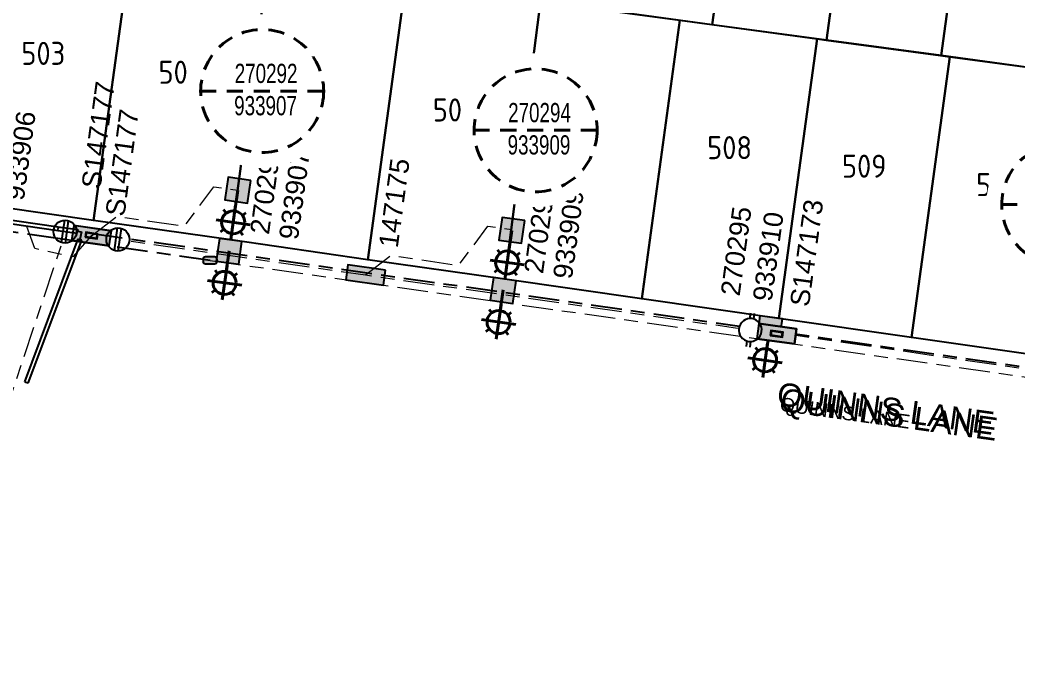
# Model space of a CAD drawing. Header units: metres. Extents: x 281839 to 283900, y 6133059 to 6135046.
# Drawn here: x 281914.6 to 282044.3, y 6134310.1 to 6134394 of the extents above; entities that cross this region are included whole.
import ezdxf
from ezdxf.enums import TextEntityAlignment as Align

# ---------------------------------------------------------------- set-up
doc = ezdxf.new("R2010")
doc.units = ezdxf.units.M
doc.linetypes.add('Cable Exist UG', pattern=[8.2, 4, -1.2, 1.8, -1.2])
doc.linetypes.add('Dash', pattern=[5, 3, -2])
for name, color, linetype in [('_User Stage 5 Columns', 255, 'Continuous'), ('_User Stage 5 HV', 255, 'Continuous'), ('_User Stage 5 Lanterns', 255, 'Continuous'), ('_User Stage 5 LV', 255, 'Continuous'), ('_User Stage 5 Pillars', 7, 'Continuous'), ('_User Stage 5 Site Plan', 255, 'Continuous'), ('_User Stage 5 Trench', 255, 'Continuous'), ('_User Stage 7 Site Plan', 7, 'Continuous'), ('Duct_SP_EXT', 7, 'Continuous'), ('Mains_HV_MOD', 3, 'Continuous'), ('Notes', 7, 'Continuous'), ('Notes_LV_MISC', 7, 'Continuous'), ('Notes_SP_MISC', 7, 'Continuous'), ('Panels_LV_SL_NEW', 2, 'Continuous'), ('Trench_SP_EXT', 7, 'Continuous')]:
    doc.layers.add(name, color=color, linetype=linetype)
doc.layers.add('Cadastre Roads_SP_EXT', color=9, linetype='Continuous', lineweight=5)
doc.styles.add('COLUMN_LABEL', font='arial.ttf')
doc.styles.add('iecARIAL', font='arial.ttf', dxfattribs={"height": 2})
doc.styles.add('LotNum', font='isocp.shx', dxfattribs={"height": 1.8})
doc.styles.add('POLE_LABEL', font='arial.ttf')
doc.styles.get("Standard").update_dxf_attribs({"font": 'arial.ttf'})
doc.linetypes.add('Cable New UG', pattern='A,7,-0.25,["x",Standard,S=2,R=0,X=0.2,Y=-0.8],-2.1', length=9.35)

# ---------------------------------------------------------------- blocks, each defined once
blk = doc.blocks.new('*U127')
blk.add_hatch(color=256).paths.add_polyline_path([(-2.475, 3), (-2.475, 1.02), (2.475, 1.02), (2.475, 3)])
blk.add_lwpolyline([(-2.475, 1.02), (2.475, 1.02), (2.475, 3), (-2.475, 3)], close=True)
at = {"style": 'iecARIAL', "flags": 8}
blk.add_attdef('ASSET_NUM', (1.5, 3.5), '', height=2.5, dxfattribs=at)
for tag, p, flags in [('OWNED_BY', (0, -0.2), 9), ('STATE', (0, -0.4), 9), ('SUPPORT_TYPE', (0, -0.6), 9), ('USAGE', (0, -0.8), 9), ('LEGEND', (0, -1), 9), ('LOCATION', (0, -1.2), 9), ('NOTES', (0, -1.4), 9), ('STREETNAME', (0, -1.8), 9), ('SUBURB', (0, -2), 1), ('PARENT', (0, -1.6), 9)]:
    blk.add_attdef(tag, p, '', height=0.2, dxfattribs=dict(flags=flags))
blk = doc.blocks.new('COLUMN_EXT')
blk.add_hatch(color=256).paths.add_polyline_path([(-1.49, 1.48), (-1.49, -1.49), (1.48, -1.49), (1.48, 1.48)])
blk.add_lwpolyline([(-1.49, -1.49), (1.48, -1.49), (1.48, 1.48), (-1.49, 1.48)], close=True)
for tag, height, style, flags, p in [('ASSET_NUM', 2.5, 'COLUMN_LABEL', 8, (2, 2)), ('STRUCTURE_PLANT_NUMBER', 0.2, 'POLE_LABEL', 9, (1.81, 0.03)), ('STREET_CODE', 0.2, 'COLUMN_LABEL', 9, (1.81, -0.2))]:
    blk.add_attdef(tag, text='', height=height, dxfattribs=dict(style=style, flags=flags)).set_placement(p, align=Align.MIDDLE_LEFT)
at = {"flags": 9}
for tag, p in [('COLUMN_TYPE', (1.81, -0.4)), ('OWNED_BY', (1.81, -0.6)), ('STATE', (1.81, -0.8)), ('USAGE', (1.81, -1)), ('LEGEND', (1.81, -1.2)), ('LOCATION', (1.81, -1.4)), ('STREETNAME', (1.81, -1.6)), ('SUBURB', (1.81, -1.8)), ('NOTES', (1.81, -2))]:
    blk.add_attdef(tag, text='', height=0.2, dxfattribs=at).set_placement(p, align=Align.MIDDLE_LEFT)
at = {"flags": 1}
blk.add_attdef('Z', (1.81, -2.35), '', height=0.2, dxfattribs=at)
blk = doc.blocks.new('SL_LANTERN_EXT')
at = {"lineweight": 40}
for p, q in [((-1.46, 5.68), (-1.06, 5.28)), ((0, 1.97), (0, 6.47)), ((1.46, 5.68), (1.06, 5.28)), ((-2.25, 4.22), (2.25, 4.22)), ((-1.46, 2.76), (-1.06, 3.16)), ((0, 0), (0, 2.72)), ((1.46, 2.76), (1.06, 3.16))]:
    blk.add_line(p, q, dxfattribs=at)
blk.add_circle((0, 4.22), 1.5, dxfattribs=at)
at = {"style": 'iecARIAL', "flags": 8}
blk.add_attdef('ASSET_NUM', (1.5, 1.5), '', height=2.5, dxfattribs=at)
for tag, p, height, flags in [('CONSTRUCTED_VOLTAGE', (0.98, -0.65), 0.2, 9), ('CONTROL_TYPE', (0.98, -0.85), 0.2, 9), ('LANTERN_PURPOSE', (0.98, -1.05), 0.2, 9), ('LANTERN_TYPE', (0.98, -1.25), 0.2, 9), ('NO_PHASES', (0.98, -1.45), 0.2, 9), ('LNUMBER', (2.18, -3.25), 2.5, 8), ('OPERATING_VOLTAGE', (0.98, -1.65), 0.2, 9), ('ORIENTATION', (0.98, -1.85), 0.2, 9), ('OWNED_BY', (0.98, -2.05), 0.2, 9), ('STATE', (0.98, -2.25), 0.2, 9), ('USAGE', (0.98, -2.45), 0.2, 9), ('CEXIST', (0.98, -2.65), 0.2, 9), ('CNEW', (0.98, -2.85), 0.2, 9), ('CNUMBER', (0.98, -3.05), 0.2, 9), ('CREMOVE', (0.98, -3.25), 0.2, 9), ('CREPLACE', (0.98, -3.45), 0.2, 9), ('LKINGHEIGHT', (0.98, -3.65), 0.2, 9), ('LBRACKET', (0.98, -3.85), 0.2, 9), ('LBRACKETVOCAB', (0.98, -4.05), 0.2, 9), ('LCATEGORY', (0.98, -4.25), 0.2, 9), ('LCHARGE1', (0.98, -4.45), 0.2, 9), ('LCHARGE1PERCENT', (0.98, -4.65), 0.2, 9), ('LCHARGE2', (0.98, -4.85), 0.2, 9), ('LCHARGE2PERCENT', (0.98, -5.05), 0.2, 9), ('LCHARGE3', (0.98, -5.25), 0.2, 9), ('LCHARGE3PERCENT', (0.98, -5.45), 0.2, 9), ('LEXIST', (0.98, -5.65), 0.2, 9), ('LLAMP', (0.98, -5.85), 0.2, 9), ('LLAMPVOCAB', (0.98, -6.05), 0.2, 9), ('LMAST', (0.98, -6.25), 0.2, 9), ('LMASTVOCAB', (0.98, -6.45), 0.2, 9), ('LNEW', (0.98, -6.65), 0.2, 9), ('LANTNUMBER', (0.98, -6.85), 0.2, 9), ('LOUTREACH', (0.98, -7.25), 0.2, 9), ('LOUTREACHVOCAB', (0.98, -7.45), 0.2, 9), ('LRATECODE', (0.98, -7.65), 0.2, 9), ('LREMOVE', (0.98, -7.85), 0.2, 9), ('STREETNAME', (0.98, -9.25), 0.2, 9), ('LREPLACE', (0.98, -8.05), 0.2, 9), ('LTYPE', (0.98, -8.25), 0.2, 9), ('LTYPEVOCAB', (0.98, -8.45), 0.2, 9), ('LEGEND', (0.98, -8.65), 0.2, 9), ('LOCATION', (0.98, -8.85), 0.2, 9), ('NOTES', (0.98, -9.05), 0.2, 9), ('SUBURB', (0.98, -9.45), 0.2, 1)]:
    blk.add_attdef(tag, p, '', height=height, dxfattribs=dict(flags=flags))
blk = doc.blocks.new('*U181')
for tag, height, flags, p in [('ASSET_NUM', 2.5, 8, (2, 4)), ('STREET_CODE', 0.2, 9, (1.5, 2)), ('OWNED_BY', 0.2, 9, (1.5, 1.8))]:
    blk.add_attdef(tag, text='', height=height, dxfattribs=dict(flags=flags)).set_placement(p, align=Align.MIDDLE_LEFT)
blk.add_wipeout([(-2.47, 0.99), (2.47, 0.99), (2.47, -0.99), (-2.47, -0.99)])
at = {"lineweight": -3}
blk.add_lwpolyline([(-2.47, 0.99), (2.47, 0.99), (2.47, -0.99), (-2.47, -0.99)], close=True, dxfattribs=at)
for tag, flags, p in [('OPERATED_BY', 9, (1.5, 1.6)), ('STATE', 9, (1.5, 1.2)), ('MAINTAINED_BY', 9, (1.5, 1.4)), ('SUPPORT_TYPE', 9, (1.5, 1)), ('SUBURB', 9, (1.5, 0.2)), ('STREETNAME', 9, (1.5, 0)), ('USAGE', 9, (1.5, 0.8)), ('LEGEND', 9, (1.5, 0.6)), ('PARENT', 9, (1.5, 0.4)), ('Z', 1, (1.5, -0.6)), ('LOCATION', 9, (1.5, -0.2)), ('NOTES', 9, (1.5, -0.4))]:
    blk.add_attdef(tag, text='', height=0.2, dxfattribs=dict(flags=flags)).set_placement(p, align=Align.MIDDLE_LEFT)
blk = doc.blocks.new('*U180')
for tag, p, flags in [('CONSTRUCTED_VOLTAGE', (0.89, -2.37), 9), ('ACTUAL_STATUS', (0.9, -2.61), 9), ('OPERATED_BY', (0.87, -3.08), 9), ('ORIENTATION', (0.87, -3.62), 9), ('OWNED_BY', (0.88, -3.37), 9), ('USAGE', (0.88, -3.86), 9), ('MAINTAINED_BY', (0.89, -2.84), 9), ('NOTES', (0.88, -4.06), 1), ('STATE', (0.86, -4.31), 9), ('SWITCH_TYPE', (0.86, -4.56), 9), ('Z', (0.87, -5.06), 9), ('LEGEND', (0.87, -4.82), 9)]:
    blk.add_attdef(tag, p, '', height=0.2, dxfattribs=dict(flags=flags))
blk.add_wipeout([(-1.06, 1.06), (-1.18, 0.92), (-1.29, 0.76), (-1.37, 0.59), (-1.43, 0.42), (-1.48, 0.23), (-1.49, 0.05), (-1.49, -0.14), (-1.46, -0.33), (-1.41, -0.51), (-1.33, -0.68), (-1.24, -0.84), (-1.12, -0.99), (-0.99, -1.12), (-0.84, -1.24), (-0.68, -1.33), (-0.51, -1.41), (-0.33, -1.46), (-0.14, -1.49), (0.05, -1.49), (0.23, -1.48), (0.42, -1.43), (0.59, -1.37), (0.76, -1.29), (0.92, -1.18), (1.06, -1.06), (1.18, -0.92), (1.29, -0.76), (1.37, -0.59), (1.43, -0.42), (1.48, -0.23), (1.49, -0.05), (1.49, 0.14), (1.46, 0.33), (1.41, 0.51), (1.33, 0.68), (1.24, 0.84), (1.12, 0.99), (0.99, 1.12), (0.84, 1.24), (0.68, 1.33), (0.51, 1.41), (0.33, 1.46), (0.14, 1.49), (-0.05, 1.49), (-0.23, 1.48), (-0.42, 1.43), (-0.59, 1.37), (-0.76, 1.29), (-0.92, 1.18)])
for p, q in [((-0.25, -1.48), (-0.25, 1.48)), ((0.25, -1.48), (0.25, 1.48))]:
    blk.add_line(p, q)
blk.add_circle((0, 0), 1.5)
at = {"flags": 9}
blk.add_attdef('TYPE', text='', height=0.2, dxfattribs=at).set_placement((0.88, -1.45), align=Align.MIDDLE_LEFT)
for tag, p in [('OPERATING_VOLTAGE', (0.89, -1.82)), ('NO_PHASES', (0.88, -2.1))]:
    blk.add_attdef(tag, p, '', height=0.2, dxfattribs=at)
blk = doc.blocks.new('PANEL_NEW')
at = {"layer": 'Panels_LV_SL_NEW'}
h = blk.add_hatch(color=256, dxfattribs=at)
h.paths.add_polyline_path([(-0.8, -0.32), (0.8, -0.32), (0.8, 0.32), (-0.8, 0.32)])
h.paths.add_polyline_path([(-0.72, 0.24), (0.72, 0.24), (0.72, -0.24), (-0.72, -0.24)], flags=16)
for points in [[(-0.8, -0.32), (0.8, -0.32), (0.8, 0.32), (-0.8, 0.32)], [(-0.72, -0.24), (0.72, -0.24), (0.72, 0.24), (-0.72, 0.24)]]:
    blk.add_lwpolyline(points, close=True)
for tag, flags, p in [('CONNECTOR_TYPE', 9, (1.5, 0)), ('CONSTRUCTED_VOLTAGE', 9, (1.5, -0.2)), ('OPERATING_VOLTAGE', 9, (1.5, -0.6)), ('ORIENTATION', 9, (1.5, -0.8)), ('OWNED_BY', 9, (1.5, -1)), ('OPERATED_BY', 9, (1.5, -1.2)), ('NO_PHASES', 9, (1.5, -0.4)), ('STATE', 9, (1.5, -1.6)), ('Z', 1, (1.5, -2.2)), ('MAINTAINED_BY', 9, (1.5, -1.4)), ('USAGE', 9, (1.5, -1.8)), ('NOTES', 9, (1.5, -2))]:
    blk.add_attdef(tag, text='', height=0.2, dxfattribs=dict(flags=flags)).set_placement(p, align=Align.MIDDLE_LEFT)
blk = doc.blocks.new('*U130')
blk.add_blockref('*U181', (0, 2.01))
for tag, flags, p in [('OPERATED_BY', 9, (1.5, -0.4)), ('STATE', 9, (1.5, -0.8)), ('SUPPORT_TYPE', 9, (1.5, -1)), ('MAINTAINED_BY', 9, (1.5, -0.6)), ('USAGE', 9, (1.5, -1.2)), ('LEGEND', 9, (1.5, -1.4)), ('SUBURB', 9, (1.5, -1.8)), ('STREETNAME', 9, (1.5, -2)), ('Z', 1, (1.5, -2.6)), ('PARENT', 9, (1.5, -1.6)), ('LOCATION', 9, (1.5, -2.2)), ('NOTES', 9, (1.5, -2.4))]:
    blk.add_attdef(tag, text='', height=0.2, dxfattribs=dict(flags=flags)).set_placement(p, align=Align.MIDDLE_LEFT)
for name, p in [('*U180', (-3.47, 2.02)), ('*U180', (3.47, 2.01)), ('PANEL_NEW', (0, 2.01))]:
    blk.add_blockref(name, p)
for tag, height, flags, p in [('ASSET_NUM', 2.5, 8, (2, 4.78)), ('STREET_CODE', 0.2, 9, (1.5, 0)), ('OWNED_BY', 0.2, 9, (1.5, -0.2))]:
    blk.add_attdef(tag, text='', height=height, dxfattribs=dict(flags=flags)).set_placement(p, align=Align.MIDDLE_LEFT)
blk = doc.blocks.new('*U179')
blk.add_wipeout([(-1.17, 0.93), (-1.28, 0.78), (-1.36, 0.61), (-1.43, 0.44), (-1.47, 0.25), (-1.49, 0.07), (-1.49, -0.12), (-1.46, -0.31), (-1.41, -0.49), (-1.34, -0.66), (-1.25, -0.82), (-1.13, -0.97), (-1, -1.11), (-0.86, -1.22), (-0.7, -1.32), (-0.53, -1.4), (-0.35, -1.45), (-0.16, -1.49), (0.03, -1.49), (0.21, -1.48), (0.4, -1.44), (0.57, -1.38), (0.74, -1.3), (0.9, -1.19), (1.04, -1.07), (1.17, -0.93), (1.28, -0.78), (1.36, -0.61), (1.43, -0.44), (1.47, -0.25), (1.49, -0.07), (1.49, 0.12), (1.46, 0.31), (1.41, 0.49), (1.34, 0.66), (1.25, 0.82), (1.13, 0.97), (1, 1.11), (0.86, 1.22), (0.7, 1.32), (0.53, 1.4), (0.35, 1.45), (0.16, 1.49), (-0.03, 1.49), (-0.21, 1.48), (-0.4, 1.44), (-0.57, 1.38), (-0.74, 1.3), (-0.9, 1.19), (-1.04, 1.07)])
for p, q in [((-0.25, 1.47), (-0.25, 2.22)), ((0.25, 1.47), (0.25, 2.22)), ((-0.25, -1.47), (-0.25, -2.22)), ((0.25, -1.47), (0.25, -2.22))]:
    blk.add_line(p, q)
blk.add_lwpolyline([(1.49, 0, 1), (-1.49, 0, 1)], format="xyb", close=True)
for tag, p, flags in [('ORIENTATION', (0, 0), 9), ('Z', (0, 0), 1), ('USAGE', (0, -0.2), 9), ('NOTES', (0, -0.4), 9)]:
    blk.add_attdef(tag, p, '', height=0.2, dxfattribs=dict(flags=flags))
blk = doc.blocks.new('*U163')
blk.add_blockref('*U181', (0, 2.01))
for tag, flags, p in [('STREET_CODE', 9, (1.5, 0)), ('OWNED_BY', 9, (1.5, -0.2)), ('OPERATED_BY', 9, (1.5, -0.4)), ('STATE', 9, (1.5, -0.8)), ('SUPPORT_TYPE', 9, (1.5, -1)), ('MAINTAINED_BY', 9, (1.5, -0.6)), ('USAGE', 9, (1.5, -1.2)), ('LEGEND', 9, (1.5, -1.4)), ('SUBURB', 9, (1.5, -1.8)), ('STREETNAME', 9, (1.5, -2)), ('Z', 1, (1.5, -2.6)), ('PARENT', 9, (1.5, -1.6)), ('LOCATION', 9, (1.5, -2.2)), ('NOTES', 9, (1.5, -2.4))]:
    blk.add_attdef(tag, text='', height=0.2, dxfattribs=dict(flags=flags)).set_placement(p, align=Align.MIDDLE_LEFT)
for name, p in [('*U179', (-3.47, 2.02)), ('PANEL_NEW', (0, 2.01))]:
    blk.add_blockref(name, p)
at = {"flags": 8}
blk.add_attdef('ASSET_NUM', text='', height=2.5, dxfattribs=at).set_placement((2, 4.78), align=Align.MIDDLE_LEFT)
blk = doc.blocks.new('HV_STJ_NEW')
blk.add_hatch(color=256).paths.add_polyline_path([(-0.59, 0.45, 0.414214), (-0.91, 0.13, 1.036514), (-0.59, -0.45), (0.59, -0.45, 0.414214), (0.91, -0.13, 1.036514), (0.59, 0.45)])
blk.add_lwpolyline([(-0.91, 0.13), (-0.91, -0.13, 0.414214), (-0.59, -0.45), (0.59, -0.45, 0.414214), (0.91, -0.13), (0.91, 0.13, 0.414214), (0.59, 0.45), (-0.59, 0.45, 0.414214)], format="xyb", close=True)
for tag, flags, p in [('ORIENTATION', 9, (1.5, 0)), ('OWNED_BY', 9, (1.5, -0.8)), ('OPERATED_BY', 9, (1.5, -1)), ('USAGE', 9, (1.5, -0.2)), ('LEGEND', 9, (1.5, -0.4)), ('NOTES', 9, (1.5, -0.6)), ('MAINTAINED_BY', 9, (1.5, -1.2)), ('TYPE', 9, (1.5, -1.4)), ('OPERATING_VOLTAGE', 9, (1.5, -1.6)), ('CONSTRUCTED_VOLTAGE', 9, (1.5, -1.8)), ('Z', 1, (1.5, -2.2)), ('NUMBER_OF_PHASES', 9, (1.5, -2))]:
    blk.add_attdef(tag, text='', height=0.2, dxfattribs=dict(flags=flags)).set_placement(p, align=Align.MIDDLE_LEFT)
blk = doc.blocks.new('SLANTERN_NUM_EXT')
blk.add_wipeout([(-0.31, 10), (-0.94, 9.96), (-1.57, 9.88), (-2.18, 9.76), (-2.79, 9.61), (-3.39, 9.41), (-3.97, 9.18), (-4.54, 8.91), (-5.09, 8.61), (-5.62, 8.27), (-6.13, 7.91), (-6.62, 7.5), (-7.07, 7.07), (-7.5, 6.62), (-7.91, 6.13), (-8.27, 5.62), (-8.61, 5.09), (-8.91, 4.54), (-9.18, 3.97), (-9.41, 3.39), (-9.61, 2.79), (-9.76, 2.18), (-9.88, 1.57), (-9.96, 0.94), (-10, 0.31), (-10, -0.31), (-9.96, -0.94), (-9.88, -1.57), (-9.76, -2.18), (-9.61, -2.79), (-9.41, -3.39), (-9.18, -3.97), (-8.91, -4.54), (-8.61, -5.09), (-8.27, -5.62), (-7.91, -6.13), (-7.5, -6.62), (-7.07, -7.07), (-6.62, -7.5), (-6.13, -7.91), (-5.62, -8.27), (-5.09, -8.61), (-4.54, -8.91), (-3.97, -9.18), (-3.39, -9.41), (-2.79, -9.61), (-2.18, -9.76), (-1.57, -9.88), (-0.94, -9.96), (-0.31, -10), (0.31, -10), (0.94, -9.96), (1.57, -9.88), (2.18, -9.76), (2.79, -9.61), (3.39, -9.41), (3.97, -9.18), (4.54, -8.91), (5.09, -8.61), (5.62, -8.27), (6.13, -7.91), (6.62, -7.5), (7.07, -7.07), (7.5, -6.62), (7.91, -6.13), (8.27, -5.62), (8.61, -5.09), (8.91, -4.54), (9.18, -3.97), (9.41, -3.39), (9.61, -2.79), (9.76, -2.18), (9.88, -1.57), (9.96, -0.94), (10, -0.31), (10, 0.31), (9.96, 0.94), (9.88, 1.57), (9.76, 2.18), (9.61, 2.79), (9.41, 3.39), (9.18, 3.97), (8.91, 4.54), (8.61, 5.09), (8.27, 5.62), (7.91, 6.13), (7.5, 6.62), (7.07, 7.07), (6.62, 7.5), (6.13, 7.91), (5.62, 8.27), (5.09, 8.61), (4.54, 8.91), (3.97, 9.18), (3.39, 9.41), (2.79, 9.61), (2.18, 9.76), (1.57, 9.88), (0.94, 9.96), (0.31, 10)])
at = {"linetype": 'Dash', "lineweight": 40, "ltscale": 0.7}
blk.add_line((8, 0), (-8, 0), dxfattribs=at)
blk.add_circle((0, 0), 8, dxfattribs=at)
at = {"lineweight": 40, "width": 0.7}
for tag, p in [('SNUMBER', (0.51, 1.05)), ('CNUMBER', (0.44, -3.15))]:
    blk.add_attdef(tag, text='', height=2.5, dxfattribs=at).set_placement(p, align=Align.CENTER)
at = {"lineweight": 40, "flags": 1}
blk.add_attdef('Z', (0, 0), '', height=0.2, dxfattribs=at)

msp = doc.modelspace()

# ---------------------------------------------------------------- linework, layer by layer
at = {"layer": '_User Stage 5 LV', "linetype": 'Cable Exist UG', "lineweight": 0, "flags": 128}
for points in [[(281959.49, 6134360.86), (281962.8, 6134363.39), (281971.58, 6134362.11), (281975.4, 6134367.2), (281978.51, 6134366.76)], [(281906.92, 6134310.13), (281913.44, 6134345.31), (281920.53, 6134366.45), (281923.42, 6134365.48)], [(281923.86, 6134365.98), (281959.49, 6134360.87), (282007.58, 6134353.99), (282015.43, 6134353.03), (282059.96, 6134346.49), (282061.83, 6134344.21), (282065.13, 6134343.73), (282095.15, 6134339.44), (282098.21, 6134341), (282103.11, 6134340.32), (282105.48, 6134337.96), (282135.61, 6134333.64), (282159.04, 6134330.29), (282161.23, 6134331.98), (282163.68, 6134331.64)]]:
    msp.add_lwpolyline(points, dxfattribs=at)
at = {"layer": '_User Stage 5 Site Plan'}
msp.add_lwpolyline([(281941.96, 6134365.41), (281946.85, 6134401.21), (281959.93, 6134399.42), (281964.68, 6134398.77), (281959.78, 6134362.85), (281941.96, 6134365.41)], dxfattribs=at)
for points in [[(281959.78, 6134362.85), (281964.68, 6134398.77), (281974.79, 6134397.39), (281982.23, 6134396.43), (281977.59, 6134360.3)], [(281977.59, 6134360.3), (281982.23, 6134396.43), (281989.66, 6134395.43), (282000.36, 6134393.98), (281995.41, 6134357.75)], [(281995.41, 6134357.75), (282000.36, 6134393.98), (282004.53, 6134393.42), (282018.2, 6134391.57), (282013.23, 6134355.2)], [(282013.23, 6134355.2), (282018.2, 6134391.57), (282019.39, 6134391.41), (282034.26, 6134389.41), (282035.44, 6134389.25), (282030.46, 6134352.74)], [(282030.46, 6134352.74), (282035.44, 6134389.25), (282049.12, 6134387.4), (282053.08, 6134386.86), (282048.08, 6134350.22)]]:
    msp.add_lwpolyline(points, close=True, dxfattribs=at)
at = {"layer": '_User Stage 7 Site Plan'}
for points in [[(282009.35, 6134428.38), (282004.57, 6134393.4), (281989.71, 6134395.41), (281994.49, 6134430.41), (282009.35, 6134428.38)], [(282024.21, 6134426.35), (282019.44, 6134391.4), (282004.57, 6134393.4), (282009.35, 6134428.38), (282024.21, 6134426.35)], [(282024.21, 6134426.35), (282039.08, 6134424.32), (282034.31, 6134389.41), (282019.44, 6134391.4), (282024.21, 6134426.35)]]:
    msp.add_lwpolyline(points, dxfattribs=at)
msp.add_lwpolyline([(282039.08, 6134424.32), (282053.94, 6134422.29), (282049.17, 6134387.38), (282034.31, 6134389.41)], close=True, dxfattribs=at)
at = {"layer": 'Duct_SP_EXT'}
for p in [(281915.18, 6134346.96), (281915.63, 6134346.79)]:
    msp.add_line(p, (281915.4, 6134346.87), dxfattribs=at)

# ---------------------------------------------------------------- block references
at = {"layer": '_User Stage 5 Columns'}
ref = msp.add_blockref('COLUMN_EXT', (281906.11, 6134369.04), dxfattribs=dict(at, rotation=351.8539999999999))
ref.add_attrib('ASSET_NUM', '933906', dxfattribs={"layer": '0', "height": 2.5, "rotation": 82.223, "style": 'COLUMN_LABEL'}).set_placement((281913.81, 6134370.6), align=Align.MIDDLE_LEFT)
ref = msp.add_blockref('COLUMN_EXT', (281941.75, 6134363.94), dxfattribs=dict(at, rotation=351.8539999999999))
ref.add_attrib('ASSET_NUM', '933907', dxfattribs={"layer": '0', "height": 2.5, "rotation": 82.223, "style": 'COLUMN_LABEL'}).set_placement((281949.45, 6134365.5), align=Align.MIDDLE_LEFT)
ref = msp.add_blockref('COLUMN_EXT', (281977.38, 6134358.84), dxfattribs=dict(at, rotation=351.8539999999999))
ref.add_attrib('ASSET_NUM', '933909', dxfattribs={"layer": '0', "height": 2.5, "rotation": 82.223, "style": 'COLUMN_LABEL'}).set_placement((281985.08, 6134360.4), align=Align.MIDDLE_LEFT)
ref = msp.add_blockref('COLUMN_EXT', (282012.03, 6134353.88), dxfattribs=dict(at, rotation=351.8539999999999))
ref.add_attrib('ASSET_NUM', '933910', dxfattribs={"layer": '0', "height": 2.5, "rotation": 82.223, "style": 'COLUMN_LABEL'}).set_placement((282011.05, 6134357.49), align=Align.MIDDLE_LEFT)
at = {"layer": '_User Stage 5 HV', "linetype": 'Cable New UG', "lineweight": 0}
msp.add_blockref('HV_STJ_NEW', (281939.28, 6134362.76), dxfattribs=at)
at = {"layer": '_User Stage 5 Lanterns'}
ref = msp.add_blockref('SL_LANTERN_EXT', (281941.76, 6134364.01), dxfattribs=dict(at, rotation=171.8567109792567))
ref.add_attrib('ASSET_NUM', '270292', (281946.93, 6134366.03), dxfattribs={"layer": '0', "height": 2.5, "rotation": 82.223, "style": 'iecARIAL'})
ref = msp.add_blockref('SL_LANTERN_EXT', (281977.39, 6134358.91), dxfattribs=dict(at, rotation=171.8567109792567))
ref.add_attrib('ASSET_NUM', '270294', (281982.56, 6134360.93), dxfattribs={"layer": '0', "height": 2.5, "rotation": 82.223, "style": 'iecARIAL'})
ref = msp.add_blockref('SL_LANTERN_EXT', (282012.04, 6134353.95), dxfattribs=dict(at, rotation=171.8567109792567))
ref.add_attrib('ASSET_NUM', '270295', (282008.12, 6134358.02), dxfattribs={"layer": '0', "height": 2.5, "rotation": 82.223, "style": 'iecARIAL'})
at = {"layer": '_User Stage 5 LV'}
ref = msp.add_blockref('SL_LANTERN_EXT', (281942.88, 6134371.88), dxfattribs=dict(at, rotation=171.857))
ref.add_attrib('ASSET_NUM', '270292', (281944.14, 6134375.59), dxfattribs={"layer": '0', "height": 2.5, "rotation": 82.2233, "style": 'iecARIAL'})
ref = msp.add_blockref('COLUMN_EXT', (281942.87, 6134371.88), dxfattribs=dict(at, rotation=171.854))
ref.add_attrib('ASSET_NUM', '933907', dxfattribs={"layer": '0', "height": 2.5, "rotation": 82.223, "style": 'COLUMN_LABEL'}).set_placement((281947.01, 6134374.82), align=Align.MIDDLE_LEFT)
ref = msp.add_blockref('SL_LANTERN_EXT', (281978.5, 6134366.66), dxfattribs=dict(at, rotation=171.857))
ref.add_attrib('ASSET_NUM', '270294', (281979.77, 6134370.38), dxfattribs={"layer": '0', "height": 2.5, "rotation": 82.2233, "style": 'iecARIAL'})
ref = msp.add_blockref('COLUMN_EXT', (281978.5, 6134366.66), dxfattribs=dict(at, rotation=171.854))
ref.add_attrib('ASSET_NUM', '933909', dxfattribs={"layer": '0', "height": 2.5, "rotation": 82.223, "style": 'COLUMN_LABEL'}).set_placement((281982.64, 6134369.61), align=Align.MIDDLE_LEFT)
at = {"layer": '_User Stage 5 Pillars'}
ref = msp.add_blockref('*U127', (281959.78, 6134362.85), dxfattribs=dict(at, rotation=172.0141864516013))
ref.add_attrib('ASSET_NUM', '147175', (281963.67, 6134364.28), dxfattribs={"layer": '0', "height": 2.5, "rotation": 82.223, "style": 'iecARIAL'})

# ---------------------------------------------------------------- texts
at = {"layer": '_User Stage 5 Site Plan', "style": 'LotNum'}
for s, p in [('503', (281914.74, 6134388.18)), ('504', (281932.57, 6134385.73)), ('505', (281950.39, 6134383.28)), ('506', (281968.23, 6134380.82)), ('507', (281986.07, 6134378.37)), ('508', (282003.9, 6134375.92)), ('509', (282021.43, 6134373.51)), ('510', (282038.87, 6134371.11))]:
    msp.add_text(s, height=3, dxfattribs=at).set_placement(p)
at = {"layer": 'Cadastre Roads_SP_EXT'}
msp.add_text('QUINNS LANE', height=1.8, rotation=352.0766, dxfattribs=at).set_placement((282013.28, 6134343.2))
at = {"layer": 'Notes'}
msp.add_text('QUINNS LANE', height=3, rotation=352.0766, dxfattribs=at).set_placement((282012.85, 6134343.97))
at = {"layer": 'Notes_SP_MISC'}
msp.add_text('QUINNS LANE', height=3, rotation=352.0766, dxfattribs=at).set_placement((282013.28, 6134343.2))

# ---------------------------------------------------------------- next in the draw order: block references
at = {"layer": '_User Stage 5 LV'}
ref = msp.add_blockref('*U130', (281923.57, 6134363.99), dxfattribs=dict(at, rotation=351.6727076782106))
ref.add_attrib('ASSET_NUM', 'S147177', dxfattribs={"layer": '0', "height": 2.5, "rotation": 82.223}).set_placement((281923.78, 6134372.14), align=Align.MIDDLE_LEFT)

# ---------------------------------------------------------------- next in the draw order: linework, layer by layer
at = {"layer": '_User Stage 5 LV', "linetype": 'Cable Exist UG', "lineweight": 0, "flags": 128}
for points in [[(281923.86, 6134365.97), (281927.17, 6134368.5), (281935.95, 6134367.22), (281939.77, 6134372.32), (281942.88, 6134371.88)], [(281923.86, 6134365.98), (281921.42, 6134363.21), (281916.49, 6134364.31), (281915.47, 6134367.18), (281888.22, 6134371.08)]]:
    msp.add_lwpolyline(points, dxfattribs=at)
at = {"layer": '_User Stage 5 Site Plan'}
for points in [[(281911.17, 6134406.02), (281929.01, 6134403.61), (281924.14, 6134367.96), (281906.32, 6134370.51)], [(281929.01, 6134403.61), (281945.07, 6134401.45), (281946.85, 6134401.21), (281941.96, 6134365.41), (281924.14, 6134367.96)]]:
    msp.add_lwpolyline(points, close=True, dxfattribs=at)
at = {"layer": '_User Stage 5 Trench', "linetype": 'Cable Exist UG'}
msp.add_lwpolyline([(281923.9, 6134366.27), (282164.34, 6134331.86), (282171.23, 6134336.24), (282183.55, 6134363.74, -0.044982), (282197.6, 6134388.61, -0.044982)], format="xyb", dxfattribs=at)
at = {"layer": 'Duct_SP_EXT'}
for p, q in [((281864.54, 6134375.01), (281919.54, 6134367.14)), ((281864.47, 6134374.54), (281919.48, 6134366.66)), ((281919.48, 6134366.66), (281919.51, 6134366.9)), ((281919.54, 6134367.14), (281919.51, 6134366.9)), ((281919.54, 6134367.14), (281922.09, 6134366.77)), ((281915.18, 6134346.96), (281922.14, 6134365.54)), ((281919.48, 6134366.66), (281922.02, 6134366.3)), ((281922.02, 6134366.3), (281922.06, 6134366.54)), ((281922.09, 6134366.77), (281922.06, 6134366.54)), ((281922.14, 6134365.54), (281922.36, 6134365.45)), ((281915.63, 6134346.79), (281922.59, 6134365.37)), ((281922.59, 6134365.37), (281922.36, 6134365.45))]:
    msp.add_line(p, q, dxfattribs=at)
at = {"layer": 'Mains_HV_MOD', "linetype": 'Cable Exist UG'}
msp.add_lwpolyline([(281939.28, 6134362.76), (281919.49, 6134365.59), (281919.49, 6134365.59), (281863.71, 6134373.57), (281862.93, 6134372.5)], dxfattribs=at)
at = {"layer": 'Trench_SP_EXT', "linetype": 'Cable Exist UG'}
msp.add_lwpolyline([(281922.04, 6134366.55), (281922.56, 6134366.48), (281922.36, 6134365.46)], dxfattribs=at)

# ---------------------------------------------------------------- next in the draw order: block references
at = {"layer": '_User Stage 5 Pillars'}
ref = msp.add_blockref('*U127', (281924.14, 6134367.96), dxfattribs=dict(at, rotation=172.0141864516013))
ref.add_attrib('ASSET_NUM', 'S147177', (281928.13, 6134368.37), dxfattribs={"layer": '0', "height": 2.5, "rotation": 82.223, "style": 'iecARIAL'})

# ---------------------------------------------------------------- next in the draw order: block references
at = {"layer": '_User Stage 5 LV'}
ref = msp.add_blockref('*U163', (282012.67, 6134351.22), dxfattribs=dict(at, rotation=352.0280019454601))
ref.add_attrib('ASSET_NUM', 'S147173', dxfattribs={"layer": '0', "height": 2.5, "rotation": 82.223}).set_placement((282015.89, 6134356.8), align=Align.MIDDLE_LEFT)

# ---------------------------------------------------------------- next in the draw order: linework, layer by layer
at = {"layer": '_User Stage 5 HV', "linetype": 'Cable Exist UG', "lineweight": 0, "flags": 128}
msp.add_lwpolyline([(281939.28, 6134362.76), (282164.63, 6134330.5), (282172.26, 6134335.36), (282184.74, 6134363.2, -0.020448), (282190.53, 6134374.73, -0.020448)], format="xyb", dxfattribs=at)

# ---------------------------------------------------------------- next in the draw order: block references
at = {"layer": '_User Stage 5 Pillars'}
ref = msp.add_blockref('*U127', (282013.23, 6134355.2), dxfattribs=dict(at, rotation=172.0141864516013))
ref.add_attrib('ASSET_NUM', 'S147173', (282017.13, 6134356.63), dxfattribs={"layer": '0', "height": 2.5, "rotation": 82.223, "style": 'iecARIAL'})

# ---------------------------------------------------------------- next in the draw order: block references
at = {"layer": 'Notes_LV_MISC'}
for p, values in [((281946.05, 6134384.78), {'SNUMBER': '270292', 'CNUMBER': '933907'}), ((281981.6, 6134379.68), {'SNUMBER': '270294', 'CNUMBER': '933909'}), ((282050.21, 6134370.02), {'SNUMBER': '270296', 'CNUMBER': '933911'})]:
    msp.add_blockref('SLANTERN_NUM_EXT', p, dxfattribs=at).add_auto_attribs(values)

doc.saveas('drawing.dxf')
